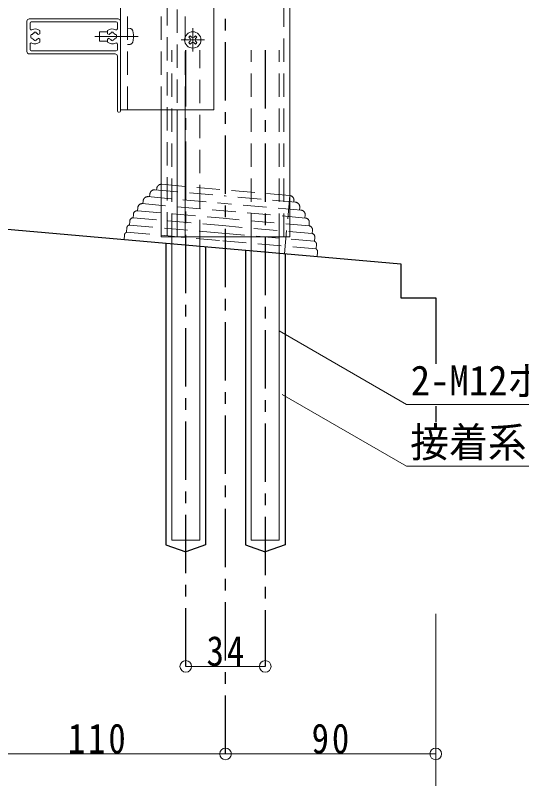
# Model space of a CAD drawing. Units: millimetres at full size, sheet at 1:5. Extents: x -1050 to 1050, y -742 to 742.
# Drawn here: x -670 to -453.2, y -459.9 to -132.7 of the extents above; entities that cross this region are included whole.
import ezdxf
from ezdxf.enums import TextEntityAlignment as Align

# ---------------------------------------------------------------- set-up
doc = ezdxf.new("R2010")
doc.units = ezdxf.units.MM
doc.header["$LTSCALE"] = 5
for name, pattern in [('CHAIN1', [8, 5, -1, 1, -1]), ('DASHED1', [1.8, 1.2, -0.6]), ('DASHED2', [3, 2, -1])]:
    doc.linetypes.add(name, pattern=pattern)
doc.layers.add('0-0_通り芯', color=7, linetype='CHAIN1')
doc.layers.add('0-1_躯体', color=134, linetype='Continuous')
for name, color, linetype, lineweight in [('0-3_寸法', 54, 'Continuous', 20), ('0-4_手摺部材', 92, 'Continuous', 20), ('0-9_文字', 3, 'Continuous', 20), ('0-A_支柱', 6, 'Continuous', 20), ('0-B_足元', 4, 'Continuous', 20)]:
    doc.layers.add(name, color=color, linetype=linetype, lineweight=lineweight)
doc.styles.add('ＭＳ ゴシック', font='')
doc.styles.get('ＭＳ ゴシック').set_extended_font_data('MS Gothic')

# ---------------------------------------------------------------- blocks, each defined once
blk = doc.blocks.new('dimension_origin')
at = {"color": 0, "linetype": 'Continuous', "lineweight": -2}
blk.add_circle((0, 0), 1.25, dxfattribs=at)

msp = doc.modelspace()

# ---------------------------------------------------------------- linework, layer by layer
at = {"layer": '0-0_通り芯'}
for p, q in [((-580, -449.293), (-580, 505.456)), ((-597, -411.793), (-597, -147.675)), ((-563, -147.675), (-563, -411.793))]:
    msp.add_line(p, q, dxfattribs=at)
at = {"layer": '0-1_躯体'}
for p, q in [((-675, -224.293), (-505, -239.293)), ((-605.5, -230.425), (-605.5, -359.728)), ((-588.5, -231.925), (-588.5, -359.728)), ((-571.5, -233.425), (-571.5, -359.728)), ((-554.5, -234.925), (-554.5, -359.728)), ((-490, -253.885), (-490, -282.102)), ((-490, -300.277), (-490, -307.129)), ((-605.5, -359.728), (-597, -362.675)), ((-588.5, -359.728), (-597, -362.675)), ((-571.5, -359.728), (-563, -362.675)), ((-554.5, -359.728), (-563, -362.675))]:
    msp.add_line(p, q, dxfattribs=at)
msp.add_lwpolyline([(-505, -239.293), (-505, -253.885), (-490, -253.885)], dxfattribs=at)
at = {"layer": '0-3_寸法'}
for p, q in [((-490, -389.293), (-490, -486.793)), ((-597, -411.793), (-563, -411.793)), ((-690, -449.293), (-580, -449.293)), ((-580, -449.293), (-490, -449.293))]:
    msp.add_line(p, q, dxfattribs=at)
at = {"layer": '0-4_手摺部材'}
for p, q in [((-625, -173.293), (-625, 64.707)), ((-585, -173.293), (-585, 64.707)), ((-665, -135.293), (-665, -148.293)), ((-626, -134.293), (-664, -134.293)), ((-663.7, -136.093), (-663.7, -138.507)), ((-626.8, -135.593), (-663.2, -135.593)), ((-626.3, -138.507), (-626.3, -136.093)), ((-625, -173.793), (-625, -135.293)), ((-661.888, -140.344), (-661.888, -139.984)), ((-661.112, -140.344), (-661.112, -139.984)), ((-660.201, -141.043), (-659.5, -140.638)), ((-659.5, -139.295), (-659.5, -140.638)), ((-634, -139.793), (-634, -143.793)), ((-630.5, -139.793), (-634, -139.793)), ((-630.5, -139.295), (-630.5, -140.638)), ((-629.799, -141.043), (-630.5, -140.638)), ((-628.888, -140.344), (-628.888, -139.984)), ((-628.112, -140.344), (-628.112, -139.984)), ((-662.799, -141.043), (-663.191, -141.043)), ((-662.799, -142.543), (-663.191, -142.543)), ((-661.888, -143.242), (-661.888, -143.602)), ((-661.112, -143.242), (-661.112, -143.602)), ((-660.201, -142.543), (-659.5, -142.948)), ((-659.5, -144.291), (-659.5, -142.948)), ((-634, -143.793), (-630.5, -143.793)), ((-629.799, -142.543), (-630.5, -142.948)), ((-630.5, -144.291), (-630.5, -142.948)), ((-628.888, -143.242), (-628.888, -143.602)), ((-628.112, -143.242), (-628.112, -143.602)), ((-627.201, -141.043), (-626.809, -141.043)), ((-627.201, -142.543), (-626.809, -142.543)), ((-595.195, -142.747), (-595.766, -142.157)), ((-595.195, -143.838), (-595.766, -144.429)), ((-595.195, -142.747), (-594.997, -143.293)), ((-595.195, -143.838), (-594.997, -143.293)), ((-594.545, -142.097), (-595.136, -141.527)), ((-594.545, -142.097), (-594, -142.296)), ((-593.455, -142.097), (-594, -142.296)), ((-593.455, -142.097), (-592.864, -141.527)), ((-592.805, -142.747), (-593.003, -143.293)), ((-592.805, -143.838), (-593.003, -143.293)), ((-592.805, -142.748), (-592.234, -142.157)), ((-592.805, -143.838), (-592.234, -144.429)), ((-663.7, -145.079), (-663.7, -147.493)), ((-626.3, -147.493), (-626.3, -145.079)), ((-594.545, -144.488), (-595.136, -145.059)), ((-594.545, -144.488), (-594, -144.29)), ((-593.455, -144.488), (-594, -144.29)), ((-593.455, -144.488), (-592.864, -145.059)), ((-664, -149.293), (-627.3, -149.293)), ((-663.2, -147.993), (-626.8, -147.993)), ((-626.3, -150.293), (-626.3, -173.793)), ((-625, -173.293), (-585, -173.293)), ((-625.8, -174.293), (-625.5, -174.293))]:
    msp.add_line(p, q, dxfattribs=at)
at = {"layer": '0-4_手摺部材', "linetype": 'DASHED2'}
msp.add_line((-622, -173.293), (-622, 64.707), dxfattribs=at)
at = {"layer": '0-4_手摺部材', "linetype": 'DASHED1'}
for p, q in [((-620.881, -138.391), (-622, -138.293)), ((-620.881, -145.195), (-622, -145.293))]:
    msp.add_line(p, q, dxfattribs=at)
at = {"layer": '0-4_手摺部材', "linetype": 'CHAIN1'}
for p, q in [((-594, -148.293), (-594, -138.293)), ((-636, -141.793), (-617.4, -141.793)), ((-589, -143.293), (-599, -143.293))]:
    msp.add_line(p, q, dxfattribs=at)
at = {"layer": '0-4_手摺部材'}
msp.add_circle((-594, -143.293), 3.5, dxfattribs=at)
for centre, radius, start, end in [((-664, -135.293), 1, 90, 180), ((-663.2, -136.093), 0.5, 90, 180), ((-626.8, -136.093), 0.5, 0, 90), ((-626, -135.293), 1, 0, 90), ((-663.2, -138.507), 0.5, 180, 297.35223), ((-661.5, -141.793), 3.2, 51.31781, 117.35223), ((-661.5, -141.793), 1.5, 104.99996, 149.99997), ((-661.5, -141.793), 1.85, 77.88624, 102.11372), ((-661.5, -141.793), 1.5, 29.99996, 74.99999), ((-628.5, -141.793), 3.2, 62.64777, 128.68219), ((-628.5, -141.793), 1.5, 105.00001, 150.00004), ((-628.5, -141.793), 1.85, 77.88628, 102.11376), ((-628.5, -141.793), 1.5, 30.00003, 75.00004), ((-626.8, -138.507), 0.5, 242.64777, 360), ((-661.5, -141.793), 1.85, 156.08338, 203.91649), ((-661.5, -141.793), 1.5, 210.00004, 255.00001), ((-661.5, -141.793), 1.85, 257.88625, 282.11379), ((-661.5, -141.793), 1.5, 285.00004, 330.00003), ((-628.5, -141.793), 1.5, 209.99997, 254.99996), ((-628.5, -141.793), 1.85, 257.88621, 282.11375), ((-628.5, -141.793), 1.5, 284.99999, 329.99996), ((-628.5, -141.793), 1.85, 336.08351, 23.91662), ((-594, -143.293), 2.1, 122.7575, 147.2425), ((-594, -143.293), 2.1, 32.74607, 57.2425), ((-663.2, -145.079), 0.5, 62.64777, 180), ((-661.5, -141.793), 3.2, 242.64777, 308.68219), ((-628.5, -141.793), 3.2, 231.31781, 297.35223), ((-626.8, -145.079), 0.5, 0, 117.35223), ((-594, -143.293), 2.1, 212.7575, 237.2425), ((-594, -143.293), 2.1, 302.7575, 327.2425), ((-664, -148.293), 1, 180, 270), ((-663.2, -147.493), 0.5, 180, 270), ((-627.3, -150.293), 1, 0, 90), ((-626.8, -147.493), 0.5, 270, 360), ((-625.8, -173.793), 0.5, 180, 270), ((-625.5, -173.793), 0.5, 270, 360)]:
    msp.add_arc(centre, radius, start, end, dxfattribs=at)
at = {"layer": '0-4_手摺部材', "linetype": 'DASHED1'}
for centre, radius, start, end in [((-620.994, -139.686), 1.3, 15.88085, 85), ((-628.4, -141.793), 9, 344.11915, 15.88085), ((-620.994, -143.9), 1.3, 275, 344.11915)]:
    msp.add_arc(centre, radius, start, end, dxfattribs=at)
at = {"layer": '0-9_文字'}
for points in [[(-557, -268.025), (-502.5, -299.49), (-365.712, -299.49)], [(-555.77, -295.254), (-502.5, -326.009), (-388.431, -326.009)]]:
    msp.add_lwpolyline(points, dxfattribs=at)
at = {"layer": '0-A_支柱'}
for p, q in [((-552.5, -227.675), (-552.5, 282.854)), ((-607.5, -173.293), (-607.5, -227.675)), ((-600.7, -173.293), (-600.7, -227.675)), ((-597.2, -227.675), (-597.2, -173.293)), ((-552.5, -227.675), (-607.5, -227.675))]:
    msp.add_line(p, q, dxfattribs=at)
at = {"layer": '0-A_支柱', "linetype": 'DASHED2'}
for p, q in [((-607.5, -173.293), (-607.5, 64.707)), ((-600.7, 64.707), (-600.7, -173.293)), ((-597.2, -173.293), (-597.2, 64.707))]:
    msp.add_line(p, q, dxfattribs=at)
at = {"layer": '0-B_足元', "linetype": 'DASHED2'}
for p, q in [((-605, 232.854), (-605, -227.675)), ((-555, -227.675), (-555, 232.854)), ((-603, -227.675), (-603, -147.675)), ((-591, -230.456), (-591, -147.675)), ((-569, -227.675), (-569, -147.675)), ((-557, -227.675), (-557, -147.675)), ((-607.287, -205.17), (-579.894, -207.587)), ((-612.383, -209.339), (-612.488, -210.535)), ((-610.395, -207.506), (-580.122, -210.177)), ((-609.455, -206.987), (-609.508, -207.585)), ((-552.5, -210.004), (-579.894, -207.587)), ((-615.248, -212.292), (-615.354, -213.49)), ((-613.25, -210.467), (-580.403, -213.365)), ((-549.85, -212.848), (-580.122, -210.177)), ((-554.697, -234.908), (-552.5, -210.004)), ((-550.684, -212.172), (-550.736, -212.77)), ((-617.578, -215.21), (-617.692, -216.5)), ((-615.609, -213.468), (-580.684, -216.549)), ((-547.557, -216.263), (-580.403, -213.365)), ((-548.213, -215.001), (-548.318, -216.196)), ((-619.451, -218.113), (-619.575, -219.519)), ((-617.692, -216.5), (-580.966, -219.74)), ((-545.76, -219.631), (-580.684, -216.549)), ((-545.909, -218.409), (-546.015, -219.608)), ((-620.982, -220.974), (-621.128, -222.624)), ((-619.575, -219.519), (-581.245, -222.901)), ((-544.24, -222.981), (-580.966, -219.74)), ((-544.126, -221.69), (-544.24, -222.981)), ((-622.208, -223.688), (-622.388, -225.723)), ((-622.388, -225.723), (-581.81, -229.304)), ((-621.128, -222.622), (-581.528, -226.115)), ((-542.914, -226.283), (-581.245, -222.901)), ((-542.79, -224.877), (-542.914, -226.283)), ((-623.261, -226.924), (-623.43, -228.843)), ((-541.929, -229.609), (-581.528, -226.115)), ((-541.784, -227.961), (-541.929, -229.611)), ((-541.231, -232.884), (-581.81, -229.304)), ((-541.052, -230.849), (-541.231, -232.884)), ((-540.582, -234.219), (-540.751, -236.138))]:
    msp.add_line(p, q, dxfattribs=at)
at = {"layer": '0-B_足元'}
for p, q in [((-603, -357.675), (-603, -227.675)), ((-591, -227.675), (-591, -357.675)), ((-569, -227.675), (-569, -357.675)), ((-557, -357.675), (-557, -227.675)), ((-591, -357.675), (-603, -357.675)), ((-569, -357.675), (-557, -357.675))]:
    msp.add_line(p, q, dxfattribs=at)
at = {"layer": '0-B_足元', "linetype": 'DASHED2'}
for centre, radius, start, end in [((-607.463, -207.163), 2, 84.95775, 174.95775), ((-610.348, -209.561), 2.047, 81.5191, 173.75406), ((-613.298, -212.421), 1.954, 81.52843, 176.21298), ((-552.676, -211.997), 2, 354.95775, 84.95775), ((-615.719, -215.327), 1.862, 86.60249, 176.39675), ((-550.255, -214.864), 2.047, 356.16144, 88.39641), ((-617.791, -218.158), 1.661, 86.5805, 178.44838), ((-547.851, -218.195), 1.954, 353.70252, 88.38707), ((-619.502, -220.998), 1.48, 92.8332, 179.06996), ((-545.976, -221.48), 1.862, 353.51875, 83.31301), ((-621.813, -227.059), 1.455, 113.294, 174.66831), ((-621.004, -223.827), 1.212, 95.87877, 173.41918), ((-544.433, -224.63), 1.661, 351.46712, 83.335), ((-543.245, -227.726), 1.48, 350.84554, 77.0823), ((-542.262, -230.775), 1.212, 356.49632, 74.03673), ((-542.032, -234.099), 1.455, 355.24719, 56.6215)]:
    msp.add_arc(centre, radius, start, end, dxfattribs=at)

# ---------------------------------------------------------------- block references
at = {"layer": '0-3_寸法', "xscale": 2, "yscale": 2, "rotation": 180}
for p in [(-597, -411.793), (-580, -449.293)]:
    msp.add_blockref('dimension_origin', p, dxfattribs=at)
at = {"layer": '0-3_寸法', "xscale": 2, "yscale": 2}
for p in [(-563, -411.793), (-580, -449.293), (-490, -449.293)]:
    msp.add_blockref('dimension_origin', p, dxfattribs=at)

# ---------------------------------------------------------------- texts
at = {"layer": '0-3_寸法', "char_height": 12.83, "attachment_point": 7, "style": 'ＭＳ ゴシック'}
for s, insert in [('\\T1.17;\\W0.85;34', (-588.125, -411.793)), ('\\T1.17;\\W0.85;110', (-647.5, -449.293)), ('\\T1.17;\\W0.85;90', (-543.125, -449.293))]:
    msp.add_mtext(s, dxfattribs=dict(at, insert=insert))
at = {"layer": '0-9_文字', "style": 'ＭＳ ゴシック', "width": 0.95}
for s, p in [('2-M12ボルト(SUS)', (-500.712, -299.49)), ('接着系アンカー', (-500.931, -326.009))]:
    msp.add_text(s, height=12.83, dxfattribs=at).set_placement(p, align=Align.BOTTOM_LEFT)

doc.saveas('drawing.dxf')
